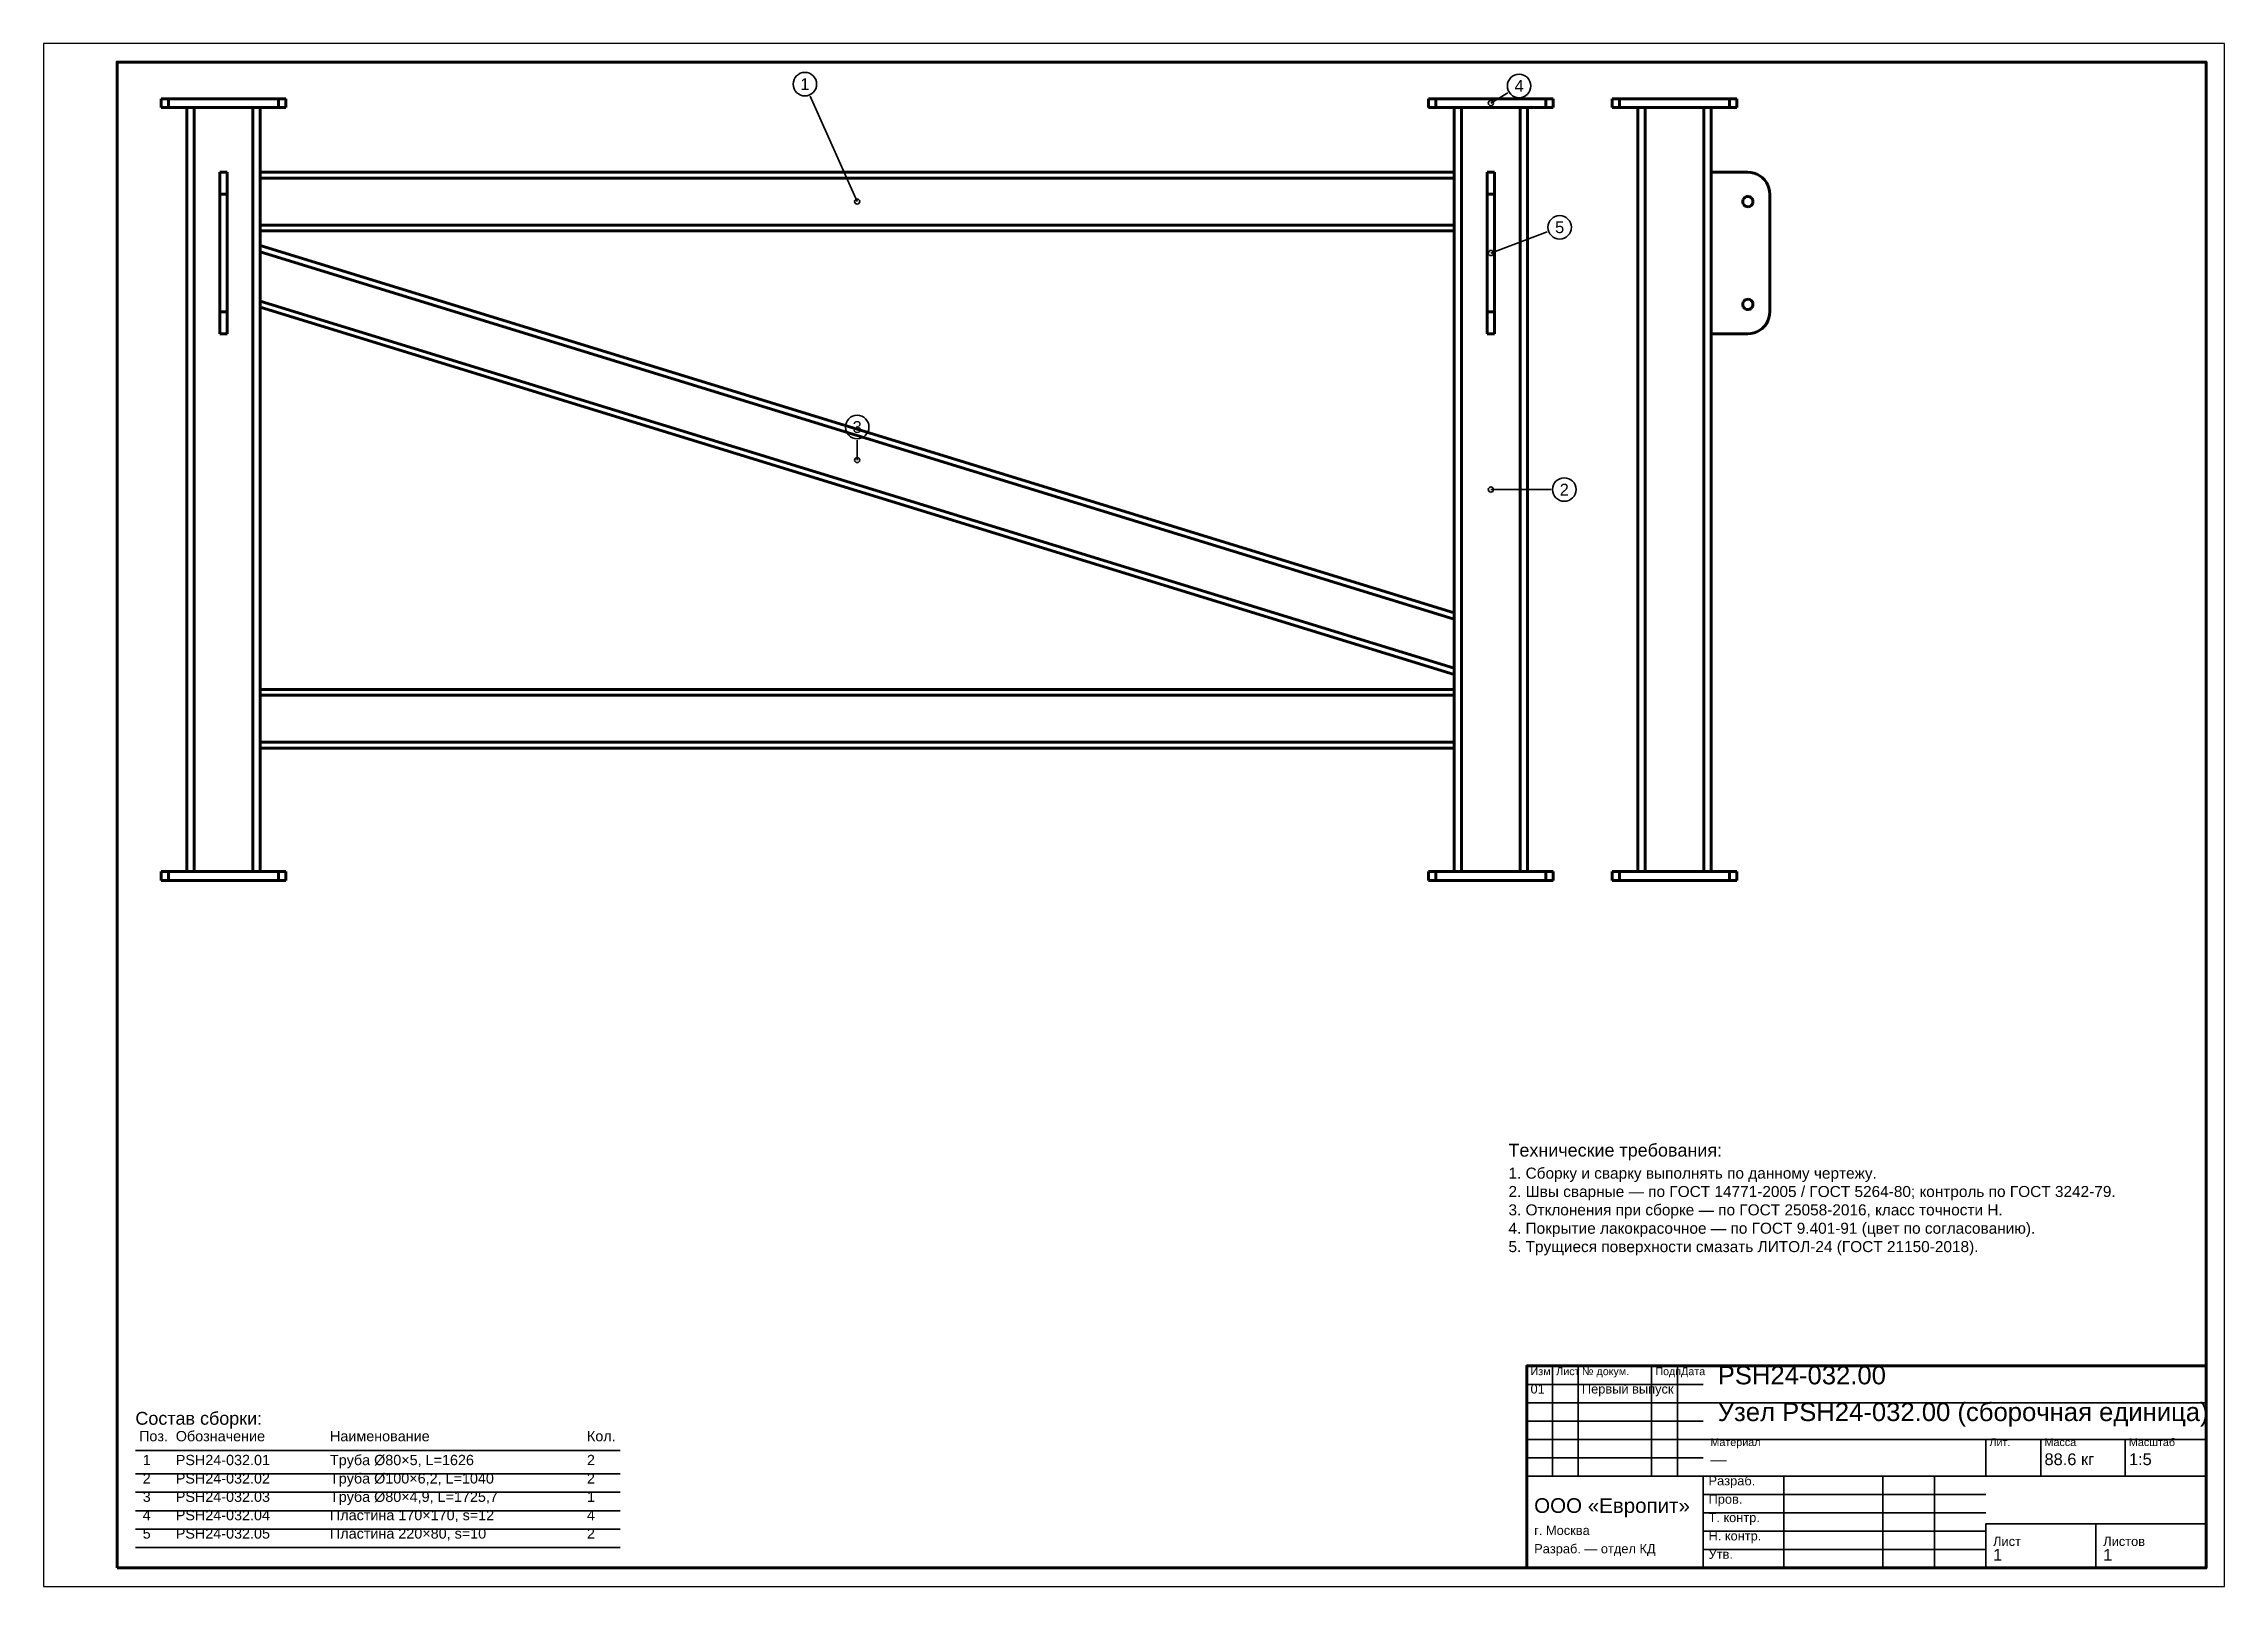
# Model space of a CAD drawing. Header units: millimetres. Extents: x 0 to 594, y 0 to 420.
import ezdxf
from ezdxf.enums import TextEntityAlignment as Align

# ---------------------------------------------------------------- set-up
doc = ezdxf.new("R2010")
doc.units = ezdxf.units.MM
doc.styles.add('GOST', font='Arial')

msp = doc.modelspace()

# ---------------------------------------------------------------- linework, layer by layer
at = {"color": 1, "lineweight": 70}
for p, q in [((32, 405), (32, 402.6)), ((32, 405), (32.01, 405)), ((32, 402.6), (32, 405)), ((32.01, 405), (32.05, 405)), ((32.05, 405), (32.11, 405)), ((32.11, 405), (32.2, 405)), ((32.2, 405), (32.31, 405)), ((32.31, 405), (32.44, 405)), ((32.44, 405), (32.59, 405)), ((32.59, 405), (32.75, 405)), ((32.75, 405), (32.94, 405)), ((32.94, 405), (33.13, 405)), ((33.13, 405), (33.34, 405)), ((33.34, 405), (33.55, 405)), ((33.55, 405), (33.78, 405)), ((33.78, 405), (34, 405)), ((34, 405), (64, 405)), ((34, 405), (34, 402.6)), ((64, 405), (64.22, 405)), ((64, 402.6), (64, 405)), ((64.22, 405), (64.45, 405)), ((64.45, 405), (64.66, 405)), ((64.66, 405), (64.87, 405)), ((64.87, 405), (65.06, 405)), ((65.06, 405), (65.25, 405)), ((65.25, 405), (65.41, 405)), ((65.41, 405), (65.56, 405)), ((65.56, 405), (65.69, 405)), ((65.69, 405), (65.8, 405)), ((65.8, 405), (65.89, 405)), ((65.89, 405), (65.95, 405)), ((65.95, 405), (65.99, 405)), ((65.99, 405), (66, 405)), ((66, 405), (66, 402.6)), ((377.2, 405), (377.21, 405)), ((377.2, 402.6), (377.2, 405)), ((377.21, 405), (377.25, 405)), ((377.25, 405), (377.31, 405)), ((377.31, 405), (377.4, 405)), ((377.4, 405), (377.51, 405)), ((377.51, 405), (377.64, 405)), ((377.64, 405), (377.79, 405)), ((377.79, 405), (377.95, 405)), ((377.95, 405), (378.14, 405)), ((378.14, 405), (378.33, 405)), ((378.33, 405), (378.54, 405)), ((378.54, 405), (378.75, 405)), ((378.75, 405), (378.98, 405)), ((378.98, 405), (379.2, 405)), ((409.2, 405), (379.2, 405)), ((379.2, 405), (379.2, 402.6)), ((409.2, 405), (409.42, 405)), ((409.2, 402.6), (409.2, 405)), ((409.42, 405), (409.65, 405)), ((409.65, 405), (409.86, 405)), ((409.86, 405), (410.07, 405)), ((410.07, 405), (410.26, 405)), ((410.26, 405), (410.45, 405)), ((410.45, 405), (410.61, 405)), ((410.61, 405), (410.76, 405)), ((410.76, 405), (410.89, 405)), ((410.89, 405), (411, 405)), ((411, 405), (411.09, 405)), ((411.09, 405), (411.15, 405)), ((411.15, 405), (411.19, 405)), ((411.19, 405), (411.2, 405)), ((411.2, 405), (411.2, 402.6)), ((427.2, 405), (427.21, 405)), ((427.2, 402.6), (427.2, 405)), ((427.21, 405), (427.25, 405)), ((427.25, 405), (427.31, 405)), ((427.31, 405), (427.4, 405)), ((427.4, 405), (427.51, 405)), ((427.51, 405), (427.64, 405)), ((427.64, 405), (427.79, 405)), ((427.79, 405), (427.95, 405)), ((427.95, 405), (428.14, 405)), ((428.14, 405), (428.33, 405)), ((428.33, 405), (428.54, 405)), ((428.54, 405), (428.75, 405)), ((428.75, 405), (428.98, 405)), ((428.98, 405), (429.2, 405)), ((429.2, 405), (459.2, 405)), ((429.2, 405), (429.2, 402.6)), ((459.2, 405), (459.42, 405)), ((459.2, 402.6), (459.2, 405)), ((459.42, 405), (459.65, 405)), ((459.65, 405), (459.86, 405)), ((459.86, 405), (460.07, 405)), ((460.07, 405), (460.26, 405)), ((460.26, 405), (460.45, 405)), ((460.45, 405), (460.61, 405)), ((460.61, 405), (460.76, 405)), ((460.76, 405), (460.89, 405)), ((460.89, 405), (461, 405)), ((461, 405), (461.09, 405)), ((461.09, 405), (461.15, 405)), ((461.15, 405), (461.19, 405)), ((461.19, 405), (461.2, 405)), ((461.2, 405), (461.2, 402.6)), ((461.2, 402.6), (461.2, 405)), ((461.2, 405), (461.2, 402.6)), ((32.01, 402.6), (32, 402.6)), ((32.05, 402.6), (32.01, 402.6)), ((32.11, 402.6), (32.05, 402.6)), ((32.2, 402.6), (32.11, 402.6)), ((32.31, 402.6), (32.2, 402.6)), ((32.44, 402.6), (32.31, 402.6)), ((32.59, 402.6), (32.44, 402.6)), ((32.75, 402.6), (32.59, 402.6)), ((32.94, 402.6), (32.75, 402.6)), ((33.13, 402.6), (32.94, 402.6)), ((33.34, 402.6), (33.13, 402.6)), ((33.55, 402.6), (33.34, 402.6)), ((33.78, 402.6), (33.55, 402.6)), ((34, 402.6), (33.78, 402.6)), ((34, 402.6), (64, 402.6)), ((39, 402.6), (39, 194.6)), ((41, 194.6), (41, 402.6)), ((57, 194.6), (57, 402.6)), ((59, 194.6), (59, 402.6)), ((64.22, 402.6), (64, 402.6)), ((64.45, 402.6), (64.22, 402.6)), ((64.66, 402.6), (64.45, 402.6)), ((64.87, 402.6), (64.66, 402.6)), ((65.06, 402.6), (64.87, 402.6)), ((65.25, 402.6), (65.06, 402.6)), ((65.41, 402.6), (65.25, 402.6)), ((65.56, 402.6), (65.41, 402.6)), ((65.69, 402.6), (65.56, 402.6)), ((65.8, 402.6), (65.69, 402.6)), ((65.89, 402.6), (65.8, 402.6)), ((65.95, 402.6), (65.89, 402.6)), ((65.99, 402.6), (65.95, 402.6)), ((66, 402.6), (65.99, 402.6)), ((377.21, 402.6), (377.2, 402.6)), ((377.25, 402.6), (377.21, 402.6)), ((377.31, 402.6), (377.25, 402.6)), ((377.4, 402.6), (377.31, 402.6)), ((377.51, 402.6), (377.4, 402.6)), ((377.64, 402.6), (377.51, 402.6)), ((377.79, 402.6), (377.64, 402.6)), ((377.95, 402.6), (377.79, 402.6)), ((378.14, 402.6), (377.95, 402.6)), ((378.33, 402.6), (378.14, 402.6)), ((378.54, 402.6), (378.33, 402.6)), ((378.75, 402.6), (378.54, 402.6)), ((378.98, 402.6), (378.75, 402.6)), ((379.2, 402.6), (378.98, 402.6)), ((409.2, 402.6), (379.2, 402.6)), ((384.2, 402.6), (384.2, 194.6)), ((384.2, 402.6), (384.2, 385)), ((386.2, 402.6), (386.2, 194.6)), ((402.2, 402.6), (402.2, 194.6)), ((404.2, 194.6), (404.2, 402.6)), ((404.2, 402.6), (404.2, 194.6)), ((409.42, 402.6), (409.2, 402.6)), ((409.65, 402.6), (409.42, 402.6)), ((409.86, 402.6), (409.65, 402.6)), ((410.07, 402.6), (409.86, 402.6)), ((410.26, 402.6), (410.07, 402.6)), ((410.45, 402.6), (410.26, 402.6)), ((410.61, 402.6), (410.45, 402.6)), ((410.76, 402.6), (410.61, 402.6)), ((410.89, 402.6), (410.76, 402.6)), ((411, 402.6), (410.89, 402.6)), ((411.09, 402.6), (411, 402.6)), ((411.15, 402.6), (411.09, 402.6)), ((411.19, 402.6), (411.15, 402.6)), ((411.2, 402.6), (411.19, 402.6)), ((427.21, 402.6), (427.2, 402.6)), ((427.25, 402.6), (427.21, 402.6)), ((427.31, 402.6), (427.25, 402.6)), ((427.4, 402.6), (427.31, 402.6)), ((427.51, 402.6), (427.4, 402.6)), ((427.64, 402.6), (427.51, 402.6)), ((427.79, 402.6), (427.64, 402.6)), ((427.95, 402.6), (427.79, 402.6)), ((428.14, 402.6), (427.95, 402.6)), ((428.33, 402.6), (428.14, 402.6)), ((428.54, 402.6), (428.33, 402.6)), ((428.75, 402.6), (428.54, 402.6)), ((428.98, 402.6), (428.75, 402.6)), ((429.2, 402.6), (428.98, 402.6)), ((429.2, 402.6), (459.2, 402.6)), ((434.2, 194.6), (434.2, 402.6)), ((436.2, 194.6), (436.2, 402.6)), ((452.2, 402.6), (452.2, 194.6)), ((454.2, 194.6), (454.2, 402.6)), ((459.42, 402.6), (459.2, 402.6)), ((459.65, 402.6), (459.42, 402.6)), ((459.86, 402.6), (459.65, 402.6)), ((460.07, 402.6), (459.86, 402.6)), ((460.26, 402.6), (460.07, 402.6)), ((460.45, 402.6), (460.26, 402.6)), ((460.61, 402.6), (460.45, 402.6)), ((460.76, 402.6), (460.61, 402.6)), ((460.89, 402.6), (460.76, 402.6)), ((461, 402.6), (460.89, 402.6)), ((461.09, 402.6), (461, 402.6)), ((461.15, 402.6), (461.09, 402.6)), ((461.19, 402.6), (461.15, 402.6)), ((461.2, 402.6), (461.19, 402.6)), ((48, 384.96), (48, 385)), ((48, 385), (50, 385)), ((48, 384.85), (48, 384.96)), ((48, 384.66), (48, 384.85)), ((48, 384.41), (48, 384.66)), ((48, 384.08), (48, 384.41)), ((48, 383.69), (48, 384.08)), ((48, 383.24), (48, 383.69)), ((48, 382.74), (48, 383.24)), ((48, 382.19), (48, 382.74)), ((48, 381.6), (48, 382.19)), ((48, 380.98), (48, 381.6)), ((48, 380.34), (48, 380.98)), ((48, 379.67), (48, 380.34)), ((50, 385), (50, 384.96)), ((50, 384.96), (50, 384.85)), ((50, 384.85), (50, 384.66)), ((50, 384.66), (50, 384.41)), ((50, 384.41), (50, 384.08)), ((50, 384.08), (50, 383.69)), ((50, 383.69), (50, 383.24)), ((50, 383.24), (50, 382.74)), ((50, 382.74), (50, 382.19)), ((50, 382.19), (50, 381.6)), ((50, 381.6), (50, 380.98)), ((50, 380.98), (50, 380.34)), ((50, 380.34), (50, 379.67)), ((384.2, 385), (59, 385)), ((59, 383.4), (59, 370.6)), ((59, 383.4), (384.2, 383.4)), ((384.2, 384.99), (384.2, 385)), ((384.2, 384.96), (384.2, 384.99)), ((384.2, 384.91), (384.2, 384.96)), ((384.2, 384.84), (384.2, 384.91)), ((384.2, 384.75), (384.2, 384.84)), ((384.2, 384.65), (384.2, 384.75)), ((384.2, 384.53), (384.2, 384.65)), ((384.2, 384.4), (384.2, 384.53)), ((384.2, 384.25), (384.2, 384.4)), ((384.2, 384.09), (384.2, 384.25)), ((384.2, 383.93), (384.2, 384.09)), ((384.2, 383.76), (384.2, 383.93)), ((384.2, 383.58), (384.2, 383.76)), ((384.2, 383.4), (384.2, 383.58)), ((384.2, 370.6), (384.2, 383.4)), ((393.2, 384.96), (393.2, 385)), ((393.2, 385), (395.2, 385)), ((393.2, 384.85), (393.2, 384.96)), ((393.2, 384.66), (393.2, 384.85)), ((393.2, 384.41), (393.2, 384.66)), ((393.2, 384.08), (393.2, 384.41)), ((393.2, 383.69), (393.2, 384.08)), ((393.2, 383.24), (393.2, 383.69)), ((393.2, 382.74), (393.2, 383.24)), ((393.2, 382.19), (393.2, 382.74)), ((393.2, 381.6), (393.2, 382.19)), ((393.2, 380.98), (393.2, 381.6)), ((393.2, 380.34), (393.2, 380.98)), ((393.2, 379.67), (393.2, 380.34)), ((395.2, 385), (395.2, 384.96)), ((395.2, 384.96), (395.2, 384.85)), ((395.2, 384.85), (395.2, 384.66)), ((395.2, 384.66), (395.2, 384.41)), ((395.2, 384.41), (395.2, 384.08)), ((395.2, 384.08), (395.2, 383.69)), ((395.2, 383.69), (395.2, 383.24)), ((395.2, 383.24), (395.2, 382.74)), ((395.2, 382.74), (395.2, 382.19)), ((395.2, 382.19), (395.2, 381.6)), ((395.2, 381.6), (395.2, 380.98)), ((395.2, 380.98), (395.2, 380.34)), ((395.2, 380.34), (395.2, 379.67)), ((454.2, 385), (464.2, 385)), ((464.2, 385), (454.2, 385)), ((465.05, 384.94), (464.2, 385)), ((465.89, 384.76), (465.05, 384.94)), ((466.69, 384.46), (465.89, 384.76)), ((467.44, 384.05), (466.69, 384.46)), ((468.13, 383.53), (467.44, 384.05)), ((468.73, 382.93), (468.13, 383.53)), ((469.25, 382.24), (468.73, 382.93)), ((469.66, 381.49), (469.25, 382.24)), ((469.96, 380.69), (469.66, 381.49)), ((470.14, 379.85), (469.96, 380.69)), ((48, 379), (48, 379.67)), ((48, 347), (48, 379)), ((50, 379), (48, 379)), ((50, 379.67), (50, 379)), ((50, 347), (50, 379)), ((393.2, 379), (393.2, 379.67)), ((393.2, 379), (393.2, 347)), ((395.2, 379), (393.2, 379)), ((395.2, 379.67), (395.2, 379)), ((395.2, 379), (395.2, 347)), ((462.94, 377.61), (462.82, 377.21)), ((462.82, 377.21), (462.82, 376.79)), ((462.82, 376.79), (462.94, 376.39)), ((463.17, 377.95), (462.94, 377.61)), ((462.94, 376.39), (463.17, 376.05)), ((463.5, 378.21), (463.17, 377.95)), ((463.17, 376.05), (463.5, 375.79)), ((463.89, 378.36), (463.5, 378.21)), ((463.5, 375.79), (463.89, 375.64)), ((464.3, 378.4), (463.89, 378.36)), ((463.89, 375.64), (464.3, 375.6)), ((464.71, 378.3), (464.3, 378.4)), ((464.3, 375.6), (464.71, 375.7)), ((465.07, 378.09), (464.71, 378.3)), ((464.71, 375.7), (465.07, 375.91)), ((465.36, 377.79), (465.07, 378.09)), ((465.07, 375.91), (465.36, 376.21)), ((465.54, 377.41), (465.36, 377.79)), ((465.36, 376.21), (465.54, 376.59)), ((465.6, 377), (465.54, 377.41)), ((465.54, 376.59), (465.6, 377)), ((470.2, 379), (470.14, 379.85)), ((470.2, 379), (470.2, 347)), ((470.2, 347), (470.2, 379)), ((59, 370.6), (384.2, 370.6)), ((59, 369), (384.2, 369)), ((384.2, 370.42), (384.2, 370.6)), ((384.2, 370.24), (384.2, 370.42)), ((384.2, 370.07), (384.2, 370.24)), ((384.2, 369.91), (384.2, 370.07)), ((384.2, 369.75), (384.2, 369.91)), ((384.2, 369.6), (384.2, 369.75)), ((384.2, 369.47), (384.2, 369.6)), ((384.2, 369.35), (384.2, 369.47)), ((384.2, 369.25), (384.2, 369.35)), ((384.2, 369.16), (384.2, 369.25)), ((384.2, 369.09), (384.2, 369.16)), ((384.2, 369.04), (384.2, 369.09)), ((384.2, 369.01), (384.2, 369.04)), ((384.2, 369), (384.2, 369.01)), ((384.2, 369), (384.2, 265)), ((384.2, 265), (59, 365)), ((59, 363.33), (59, 349.93)), ((59, 363.33), (384.2, 263.33)), ((48, 346.33), (48, 347)), ((48, 347), (50, 347)), ((48, 345.66), (48, 346.33)), ((48, 345.02), (48, 345.66)), ((48, 344.4), (48, 345.02)), ((50, 347), (50, 346.33)), ((50, 346.33), (50, 345.66)), ((50, 345.66), (50, 345.02)), ((50, 345.02), (50, 344.4)), ((384.2, 249.93), (59, 349.93)), ((384.2, 248.26), (59, 348.26)), ((393.2, 346.33), (393.2, 347)), ((393.2, 347), (395.2, 347)), ((393.2, 345.66), (393.2, 346.33)), ((393.2, 345.02), (393.2, 345.66)), ((393.2, 344.4), (393.2, 345.02)), ((395.2, 347), (395.2, 346.33)), ((395.2, 346.33), (395.2, 345.66)), ((395.2, 345.66), (395.2, 345.02)), ((395.2, 345.02), (395.2, 344.4)), ((462.94, 349.61), (462.82, 349.21)), ((462.82, 349.21), (462.82, 348.79)), ((462.82, 348.79), (462.94, 348.39)), ((463.17, 349.95), (462.94, 349.61)), ((462.94, 348.39), (463.17, 348.05)), ((463.5, 350.21), (463.17, 349.95)), ((463.17, 348.05), (463.5, 347.79)), ((463.89, 350.36), (463.5, 350.21)), ((463.5, 347.79), (463.89, 347.64)), ((464.3, 350.4), (463.89, 350.36)), ((463.89, 347.64), (464.3, 347.6)), ((464.71, 350.3), (464.3, 350.4)), ((464.3, 347.6), (464.71, 347.7)), ((465.07, 350.09), (464.71, 350.3)), ((464.71, 347.7), (465.07, 347.91)), ((465.36, 349.79), (465.07, 350.09)), ((465.07, 347.91), (465.36, 348.21)), ((465.54, 349.41), (465.36, 349.79)), ((465.36, 348.21), (465.54, 348.59)), ((465.6, 349), (465.54, 349.41)), ((465.54, 348.59), (465.6, 349)), ((469.66, 344.51), (469.96, 345.31)), ((469.96, 345.31), (470.14, 346.15)), ((470.14, 346.15), (470.2, 347)), ((48, 343.81), (48, 344.4)), ((48, 343.26), (48, 343.81)), ((48, 342.76), (48, 343.26)), ((48, 342.31), (48, 342.76)), ((48, 341.92), (48, 342.31)), ((48, 341.59), (48, 341.92)), ((48, 341.34), (48, 341.59)), ((48, 341.15), (48, 341.34)), ((48, 341.04), (48, 341.15)), ((48, 341), (48, 341.04)), ((50, 341), (48, 341)), ((50, 344.4), (50, 343.81)), ((50, 343.81), (50, 343.26)), ((50, 343.26), (50, 342.76)), ((50, 342.76), (50, 342.31)), ((50, 342.31), (50, 341.92)), ((50, 341.92), (50, 341.59)), ((50, 341.59), (50, 341.34)), ((50, 341.34), (50, 341.15)), ((50, 341.15), (50, 341.04)), ((50, 341.04), (50, 341)), ((393.2, 343.81), (393.2, 344.4)), ((393.2, 343.26), (393.2, 343.81)), ((393.2, 342.76), (393.2, 343.26)), ((393.2, 342.31), (393.2, 342.76)), ((393.2, 341.92), (393.2, 342.31)), ((393.2, 341.59), (393.2, 341.92)), ((393.2, 341.34), (393.2, 341.59)), ((393.2, 341.15), (393.2, 341.34)), ((393.2, 341.04), (393.2, 341.15)), ((393.2, 341), (393.2, 341.04)), ((395.2, 341), (393.2, 341)), ((395.2, 344.4), (395.2, 343.81)), ((395.2, 343.81), (395.2, 343.26)), ((395.2, 343.26), (395.2, 342.76)), ((395.2, 342.76), (395.2, 342.31)), ((395.2, 342.31), (395.2, 341.92)), ((395.2, 341.92), (395.2, 341.59)), ((395.2, 341.59), (395.2, 341.34)), ((395.2, 341.34), (395.2, 341.15)), ((395.2, 341.15), (395.2, 341.04)), ((395.2, 341.04), (395.2, 341)), ((454.2, 341), (464.2, 341)), ((464.2, 341), (465.05, 341.06)), ((465.05, 341.06), (465.89, 341.24)), ((465.89, 341.24), (466.69, 341.54)), ((466.69, 341.54), (467.44, 341.95)), ((467.44, 341.95), (468.13, 342.47)), ((468.13, 342.47), (468.73, 343.07)), ((468.73, 343.07), (469.25, 343.76)), ((469.25, 343.76), (469.66, 344.51)), ((384.2, 264.99), (384.2, 265)), ((384.2, 264.96), (384.2, 264.99)), ((384.2, 264.91), (384.2, 264.96)), ((384.2, 264.83), (384.2, 264.91)), ((384.2, 264.74), (384.2, 264.83)), ((384.2, 264.63), (384.2, 264.74)), ((384.2, 264.51), (384.2, 264.63)), ((384.2, 264.37), (384.2, 264.51)), ((384.2, 264.22), (384.2, 264.37)), ((384.2, 264.05), (384.2, 264.22)), ((384.2, 263.88), (384.2, 264.05)), ((384.2, 263.7), (384.2, 263.88)), ((384.2, 263.51), (384.2, 263.7)), ((384.2, 263.33), (384.2, 263.51)), ((384.2, 249.93), (384.2, 263.33)), ((384.2, 249.93), (384.2, 244.2)), ((384.2, 249.75), (384.2, 249.93)), ((384.2, 249.84), (384.2, 249.93)), ((384.2, 249.93), (384.2, 249.84)), ((384.2, 249.75), (384.2, 249.84)), ((384.2, 249.84), (384.2, 249.75)), ((384.2, 249.56), (384.2, 249.75)), ((384.2, 249.66), (384.2, 249.75)), ((384.2, 249.75), (384.2, 249.66)), ((384.2, 249.57), (384.2, 249.66)), ((384.2, 249.66), (384.2, 249.57)), ((384.2, 249.49), (384.2, 249.57)), ((384.2, 249.57), (384.2, 249.49)), ((384.2, 249.38), (384.2, 249.56)), ((384.2, 249.41), (384.2, 249.49)), ((384.2, 249.49), (384.2, 249.41)), ((384.2, 244.2), (59, 244.2)), ((59, 244.2), (384.2, 244.2)), ((384.2, 249.34), (384.2, 249.41)), ((384.2, 249.41), (384.2, 249.34)), ((384.2, 249.21), (384.2, 249.38)), ((384.2, 249.28), (384.2, 249.34)), ((384.2, 249.34), (384.2, 249.28)), ((384.2, 249.23), (384.2, 249.28)), ((384.2, 249.28), (384.2, 249.23)), ((384.2, 249.18), (384.2, 249.23)), ((384.2, 249.23), (384.2, 249.18)), ((384.2, 249.04), (384.2, 249.21)), ((384.2, 249.14), (384.2, 249.18)), ((384.2, 249.18), (384.2, 249.14)), ((384.2, 249.12), (384.2, 249.14)), ((384.2, 249.14), (384.2, 249.12)), ((384.2, 249.1), (384.2, 249.12)), ((384.2, 249.12), (384.2, 249.1)), ((384.2, 249.1), (384.2, 249.1)), ((384.2, 249.1), (384.2, 249.1)), ((384.2, 248.89), (384.2, 249.04)), ((384.2, 248.75), (384.2, 248.89)), ((384.2, 248.63), (384.2, 248.75)), ((384.2, 248.52), (384.2, 248.63)), ((384.2, 248.43), (384.2, 248.52)), ((384.2, 248.35), (384.2, 248.43)), ((384.2, 248.3), (384.2, 248.35)), ((384.2, 248.27), (384.2, 248.3)), ((384.2, 248.26), (384.2, 248.27)), ((384.2, 244.19), (384.2, 244.2)), ((384.2, 244.16), (384.2, 244.19)), ((384.2, 244.11), (384.2, 244.16)), ((384.2, 244.04), (384.2, 244.11)), ((384.2, 243.95), (384.2, 244.04)), ((384.2, 243.85), (384.2, 243.95)), ((384.2, 243.73), (384.2, 243.85)), ((384.2, 243.6), (384.2, 243.73)), ((384.2, 243.45), (384.2, 243.6)), ((59, 242.6), (59, 229.8)), ((59, 242.6), (384.2, 242.6)), ((384.2, 243.29), (384.2, 243.45)), ((384.2, 243.13), (384.2, 243.29)), ((384.2, 242.96), (384.2, 243.13)), ((384.2, 242.78), (384.2, 242.96)), ((384.2, 242.6), (384.2, 242.78)), ((384.2, 229.8), (384.2, 242.6)), ((59, 229.8), (384.2, 229.8)), ((59, 228.2), (384.2, 228.2)), ((59, 228.2), (384.2, 228.2)), ((384.2, 229.62), (384.2, 229.8)), ((384.2, 229.44), (384.2, 229.62)), ((384.2, 229.27), (384.2, 229.44)), ((384.2, 229.11), (384.2, 229.27)), ((384.2, 228.95), (384.2, 229.11)), ((384.2, 228.8), (384.2, 228.95)), ((384.2, 228.67), (384.2, 228.8)), ((384.2, 228.55), (384.2, 228.67)), ((384.2, 228.45), (384.2, 228.55)), ((384.2, 228.36), (384.2, 228.45)), ((384.2, 228.29), (384.2, 228.36)), ((384.2, 228.24), (384.2, 228.29)), ((384.2, 228.21), (384.2, 228.24)), ((384.2, 228.2), (384.2, 228.21)), ((384.2, 228.2), (384.2, 194.6)), ((32, 192.2), (32, 194.6)), ((32, 194.6), (32.01, 194.6)), ((32, 194.6), (32, 192.2)), ((32.01, 192.2), (32, 192.2)), ((32.01, 194.6), (32.05, 194.6)), ((32.05, 192.2), (32.01, 192.2)), ((32.05, 194.6), (32.11, 194.6)), ((32.11, 192.2), (32.05, 192.2)), ((32.11, 194.6), (32.2, 194.6)), ((32.2, 192.2), (32.11, 192.2)), ((32.2, 194.6), (32.31, 194.6)), ((32.31, 192.2), (32.2, 192.2)), ((32.31, 194.6), (32.44, 194.6)), ((32.44, 192.2), (32.31, 192.2)), ((32.44, 194.6), (32.59, 194.6)), ((32.59, 192.2), (32.44, 192.2)), ((32.59, 194.6), (32.75, 194.6)), ((32.75, 192.2), (32.59, 192.2)), ((32.75, 194.6), (32.94, 194.6)), ((32.94, 192.2), (32.75, 192.2)), ((32.94, 194.6), (33.13, 194.6)), ((33.13, 192.2), (32.94, 192.2)), ((33.13, 194.6), (33.34, 194.6)), ((33.34, 192.2), (33.13, 192.2)), ((33.34, 194.6), (33.55, 194.6)), ((33.55, 192.2), (33.34, 192.2)), ((33.55, 194.6), (33.78, 194.6)), ((33.78, 192.2), (33.55, 192.2)), ((33.78, 194.6), (34, 194.6)), ((34, 192.2), (33.78, 192.2)), ((64, 194.6), (34, 194.6)), ((34, 194.6), (34, 192.2)), ((64, 192.2), (34, 192.2)), ((64, 194.6), (64.22, 194.6)), ((64, 192.2), (64, 194.6)), ((64.22, 192.2), (64, 192.2)), ((64.22, 194.6), (64.45, 194.6)), ((64.45, 192.2), (64.22, 192.2)), ((64.45, 194.6), (64.66, 194.6)), ((64.66, 192.2), (64.45, 192.2)), ((64.66, 194.6), (64.87, 194.6)), ((64.87, 192.2), (64.66, 192.2)), ((64.87, 194.6), (65.06, 194.6)), ((65.06, 192.2), (64.87, 192.2)), ((65.06, 194.6), (65.25, 194.6)), ((65.25, 192.2), (65.06, 192.2)), ((65.25, 194.6), (65.41, 194.6)), ((65.41, 192.2), (65.25, 192.2)), ((65.41, 194.6), (65.56, 194.6)), ((65.56, 192.2), (65.41, 192.2)), ((65.56, 194.6), (65.69, 194.6)), ((65.69, 192.2), (65.56, 192.2)), ((65.69, 194.6), (65.8, 194.6)), ((65.8, 192.2), (65.69, 192.2)), ((65.8, 194.6), (65.89, 194.6)), ((65.89, 192.2), (65.8, 192.2)), ((65.89, 194.6), (65.95, 194.6)), ((65.95, 192.2), (65.89, 192.2)), ((65.95, 194.6), (65.99, 194.6)), ((65.99, 192.2), (65.95, 192.2)), ((65.99, 194.6), (66, 194.6)), ((66, 192.2), (65.99, 192.2)), ((66, 194.6), (66, 192.2)), ((377.2, 194.6), (377.21, 194.6)), ((377.2, 192.2), (377.2, 194.6)), ((377.21, 192.2), (377.2, 192.2)), ((377.21, 194.6), (377.25, 194.6)), ((377.25, 192.2), (377.21, 192.2)), ((377.25, 194.6), (377.31, 194.6)), ((377.31, 192.2), (377.25, 192.2)), ((377.31, 194.6), (377.4, 194.6)), ((377.4, 192.2), (377.31, 192.2)), ((377.4, 194.6), (377.51, 194.6)), ((377.51, 192.2), (377.4, 192.2)), ((377.51, 194.6), (377.64, 194.6)), ((377.64, 192.2), (377.51, 192.2)), ((377.64, 194.6), (377.79, 194.6)), ((377.79, 192.2), (377.64, 192.2)), ((377.79, 194.6), (377.95, 194.6)), ((377.95, 192.2), (377.79, 192.2)), ((377.95, 194.6), (378.14, 194.6)), ((378.14, 192.2), (377.95, 192.2)), ((378.14, 194.6), (378.33, 194.6)), ((378.33, 192.2), (378.14, 192.2)), ((378.33, 194.6), (378.54, 194.6)), ((378.54, 192.2), (378.33, 192.2)), ((378.54, 194.6), (378.75, 194.6)), ((378.75, 192.2), (378.54, 192.2)), ((378.75, 194.6), (378.98, 194.6)), ((378.98, 192.2), (378.75, 192.2)), ((378.98, 194.6), (379.2, 194.6)), ((379.2, 192.2), (378.98, 192.2)), ((379.2, 194.6), (409.2, 194.6)), ((379.2, 194.6), (379.2, 192.2)), ((379.2, 192.2), (409.2, 192.2)), ((409.2, 194.6), (409.42, 194.6)), ((409.2, 192.2), (409.2, 194.6)), ((409.42, 192.2), (409.2, 192.2)), ((409.42, 194.6), (409.65, 194.6)), ((409.65, 192.2), (409.42, 192.2)), ((409.65, 194.6), (409.86, 194.6)), ((409.86, 192.2), (409.65, 192.2)), ((409.86, 194.6), (410.07, 194.6)), ((410.07, 192.2), (409.86, 192.2)), ((410.07, 194.6), (410.26, 194.6)), ((410.26, 192.2), (410.07, 192.2)), ((410.26, 194.6), (410.45, 194.6)), ((410.45, 192.2), (410.26, 192.2)), ((410.45, 194.6), (410.61, 194.6)), ((410.61, 192.2), (410.45, 192.2)), ((410.61, 194.6), (410.76, 194.6)), ((410.76, 192.2), (410.61, 192.2)), ((410.76, 194.6), (410.89, 194.6)), ((410.89, 192.2), (410.76, 192.2)), ((410.89, 194.6), (411, 194.6)), ((411, 192.2), (410.89, 192.2)), ((411, 194.6), (411.09, 194.6)), ((411.09, 192.2), (411, 192.2)), ((411.09, 194.6), (411.15, 194.6)), ((411.15, 192.2), (411.09, 192.2)), ((411.15, 194.6), (411.19, 194.6)), ((411.19, 192.2), (411.15, 192.2)), ((411.19, 194.6), (411.2, 194.6)), ((411.2, 192.2), (411.19, 192.2)), ((411.2, 194.6), (411.2, 192.2)), ((427.2, 194.6), (427.21, 194.6)), ((427.2, 194.6), (427.2, 192.2)), ((427.2, 192.2), (427.2, 194.6)), ((427.2, 192.2), (427.2, 194.6)), ((427.21, 192.2), (427.2, 192.2)), ((427.21, 194.6), (427.25, 194.6)), ((427.25, 192.2), (427.21, 192.2)), ((427.25, 194.6), (427.31, 194.6)), ((427.31, 192.2), (427.25, 192.2)), ((427.31, 194.6), (427.4, 194.6)), ((427.4, 192.2), (427.31, 192.2)), ((427.4, 194.6), (427.51, 194.6)), ((427.51, 192.2), (427.4, 192.2)), ((427.51, 194.6), (427.64, 194.6)), ((427.64, 192.2), (427.51, 192.2)), ((427.64, 194.6), (427.79, 194.6)), ((427.79, 192.2), (427.64, 192.2)), ((427.79, 194.6), (427.95, 194.6)), ((427.95, 192.2), (427.79, 192.2)), ((427.95, 194.6), (428.14, 194.6)), ((428.14, 192.2), (427.95, 192.2)), ((428.14, 194.6), (428.33, 194.6)), ((428.33, 192.2), (428.14, 192.2)), ((428.33, 194.6), (428.54, 194.6)), ((428.54, 192.2), (428.33, 192.2)), ((428.54, 194.6), (428.75, 194.6)), ((428.75, 192.2), (428.54, 192.2)), ((428.75, 194.6), (428.98, 194.6)), ((428.98, 192.2), (428.75, 192.2)), ((428.98, 194.6), (429.2, 194.6)), ((429.2, 192.2), (428.98, 192.2)), ((459.2, 194.6), (429.2, 194.6)), ((429.2, 194.6), (429.2, 192.2)), ((459.2, 192.2), (429.2, 192.2)), ((459.2, 194.6), (459.42, 194.6)), ((459.2, 192.2), (459.2, 194.6)), ((459.42, 192.2), (459.2, 192.2)), ((459.42, 194.6), (459.65, 194.6)), ((459.65, 192.2), (459.42, 192.2)), ((459.65, 194.6), (459.86, 194.6)), ((459.86, 192.2), (459.65, 192.2)), ((459.86, 194.6), (460.07, 194.6)), ((460.07, 192.2), (459.86, 192.2)), ((460.07, 194.6), (460.26, 194.6)), ((460.26, 192.2), (460.07, 192.2)), ((460.26, 194.6), (460.45, 194.6)), ((460.45, 192.2), (460.26, 192.2)), ((460.45, 194.6), (460.61, 194.6)), ((460.61, 192.2), (460.45, 192.2)), ((460.61, 194.6), (460.76, 194.6)), ((460.76, 192.2), (460.61, 192.2)), ((460.76, 194.6), (460.89, 194.6)), ((460.89, 192.2), (460.76, 192.2)), ((460.89, 194.6), (461, 194.6)), ((461, 192.2), (460.89, 192.2)), ((461, 194.6), (461.09, 194.6)), ((461.09, 192.2), (461, 192.2)), ((461.09, 194.6), (461.15, 194.6)), ((461.15, 192.2), (461.09, 192.2)), ((461.15, 194.6), (461.19, 194.6)), ((461.19, 192.2), (461.15, 192.2)), ((461.19, 194.6), (461.2, 194.6)), ((461.2, 192.2), (461.19, 192.2)), ((461.2, 194.6), (461.2, 192.2))]:
    msp.add_line(p, q, dxfattribs=at)
at = {"color": 7, "lineweight": 35}
for p, q in [((208.83, 405.69), (221.6, 377)), ((398.81, 406.61), (394.2, 403.8)), ((409.57, 368.73), (394.2, 363)), ((221.6, 312.03), (221.6, 306.63)), ((410.6, 298.6), (394.2, 298.6)), ((411, 30), (411, 60)), ((418, 30), (418, 60)), ((438, 30), (438, 60)), ((445, 30), (445, 60)), ((404, 55), (452, 55)), ((404, 50), (452, 50)), ((452, 50), (589, 50)), ((404, 45), (452, 45)), ((404, 40), (452, 40)), ((452, 40), (589, 40)), ((529, 30), (529, 40)), ((544, 30), (544, 40)), ((567, 30), (567, 40)), ((404, 35), (452, 35)), ((404, 30), (452, 30)), ((452, 30), (589, 30)), ((474, 5), (474, 30)), ((501, 5), (501, 30)), ((515, 5), (515, 30)), ((452, 25), (529, 25)), ((452, 20), (529, 20)), ((452, 15), (529, 15)), ((529, 17), (589, 17)), ((452, 10), (529, 10))]:
    msp.add_line(p, q, dxfattribs=at)
at = {"color": 8, "lineweight": 35}
for p, q in [((25, 37), (157, 37)), ((25, 30.6), (157, 30.6)), ((25, 25.6), (157, 25.6)), ((25, 20.6), (157, 20.6)), ((25, 15.6), (157, 15.6)), ((25, 10.6), (157, 10.6))]:
    msp.add_line(p, q, dxfattribs=at)
at = {"color": 7, "lineweight": 25}
msp.add_lwpolyline([(0, 0), (594, 0), (594, 420), (0, 420)], close=True, dxfattribs=at)
at = {"color": 7, "lineweight": 70}
for points in [[(20, 5), (589, 5), (589, 415), (20, 415)], [(404, 5), (589, 5), (589, 60), (404, 60)]]:
    msp.add_lwpolyline(points, close=True, dxfattribs=at)
at = {"color": 7, "lineweight": 35}
for points in [[(404, 5), (452, 5), (452, 30), (404, 30)], [(529, 5), (559, 5), (559, 17), (529, 17)], [(559, 5), (589, 5), (589, 17), (559, 17)]]:
    msp.add_lwpolyline(points, close=True, dxfattribs=at)
for centre, radius in [((207.36, 408.97), 3.2), ((401.89, 408.48), 3.2), ((394.2, 403.8), 0.7), ((221.6, 377), 0.7), ((412.94, 369.99), 3.2), ((394.2, 363), 0.7), ((221.6, 315.63), 3.2), ((221.6, 306.63), 0.7), ((394.2, 298.6), 0.7), ((414.2, 298.6), 3.2)]:
    msp.add_circle(centre, radius, dxfattribs=at)

# ---------------------------------------------------------------- texts
at = {"color": 7, "style": 'GOST'}
for s, p in [('1', (207.36, 408.97)), ('4', (401.89, 408.48)), ('5', (412.94, 369.99)), ('3', (221.6, 315.63)), ('2', (414.2, 298.6))]:
    msp.add_text(s, height=3.2, dxfattribs=at).set_placement(p, align=Align.MIDDLE)
at = {"color": 3, "style": 'GOST'}
for s, height, p in [('Технические требования:', 3.5, (399, 117)), ('1. Сборку и сварку выполнять по данному чертежу.', 3, (399, 111)), ('2. Швы сварные — по ГОСТ 14771-2005 / ГОСТ 5264-80; контроль по ГОСТ 3242-79.', 3, (399, 106)), ('3. Отклонения при сборке — по ГОСТ 25058-2016, класс точности Н.', 3, (399, 101)), ('4. Покрытие лакокрасочное — по ГОСТ 9.401-91 (цвет по согласованию).', 3, (399, 96)), ('5. Трущиеся поверхности смазать ЛИТОЛ-24 (ГОСТ 21150-2018).', 3, (399, 91)), ('Изм.', 2.1, (405, 57.5)), ('Лист', 2.1, (412, 57.5)), ('№ докум.', 2.1, (419, 57.5)), ('Подп.', 2.1, (439, 57.5)), ('Дата', 2.1, (446, 57.5)), ('PSH24-032.00', 5, (456, 55)), ('01', 2.5, (405, 52.5)), ('Первый выпуск', 2.5, (419, 52.5)), ('Состав сборки:', 3.5, (25, 44)), ('Узел PSH24-032.00 (сборочная единица)', 5, (456, 45)), ('Поз.', 2.8, (26, 39.5)), ('Обозначение', 2.8, (36, 39.5)), ('Наименование', 2.8, (78, 39.5)), ('Кол.', 2.8, (148, 39.5)), ('1', 2.8, (27, 33)), ('PSH24-032.01', 2.8, (36, 33)), ('Труба Ø80×5, L=1626', 2.8, (78, 33)), ('2', 2.8, (148, 33)), ('Материал', 2.1, (454, 38.2)), ('Лит.', 2.1, (530, 38.2)), ('88.6 кг', 3.2, (545, 33)), ('Масса', 2.1, (545, 38.2)), ('Масштаб', 2.1, (568, 38.2)), ('1:5', 3.2, (568, 33)), ('2', 2.8, (27, 28)), ('PSH24-032.02', 2.8, (36, 28)), ('Труба Ø100×6,2, L=1040', 2.8, (78, 28)), ('2', 2.8, (148, 28)), ('Разраб.', 2.5, (453.5, 27.5)), ('—', 3.2, (454, 33)), ('3', 2.8, (27, 23)), ('PSH24-032.03', 2.8, (36, 23)), ('Труба Ø80×4,9, L=1725,7', 2.8, (78, 23)), ('1', 2.8, (148, 23)), ('ООО «Европит»', 4, (406, 20)), ('Пров.', 2.5, (453.5, 22.5)), ('4', 2.8, (27, 18)), ('PSH24-032.04', 2.8, (36, 18)), ('Пластина 170×170, s=12', 2.8, (78, 18)), ('4', 2.8, (148, 18)), ('Т. контр.', 2.5, (453.5, 17.5)), ('5', 2.8, (27, 13)), ('PSH24-032.05', 2.8, (36, 13)), ('Пластина 220×80, s=10', 2.8, (78, 13)), ('2', 2.8, (148, 13)), ('г. Москва', 2.5, (406, 14)), ('Н. контр.', 2.5, (453.5, 12.5)), ('Лист', 2.5, (531, 11)), ('Листов', 2.5, (561, 11)), ('Разраб. — отдел КД', 2.5, (406, 9)), ('Утв.', 2.5, (453.5, 7.5)), ('1', 3.2, (531, 7)), ('1', 3.2, (561, 7))]:
    msp.add_text(s, height=height, dxfattribs=at).set_placement(p)

doc.saveas('drawing.dxf')
